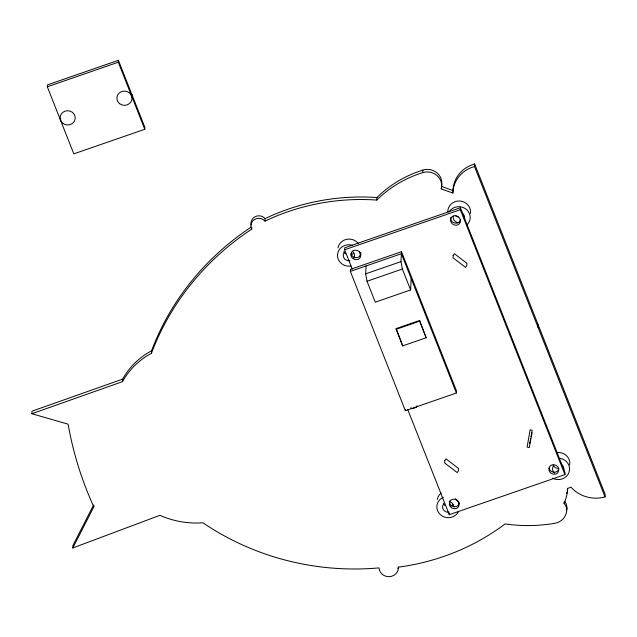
<?xml version="1.0" encoding="UTF-8"?>
<svg xmlns="http://www.w3.org/2000/svg" width="637" height="637" viewBox="0 0 637 637"><rect width="100%" height="100%" fill="white"/><g stroke="black" fill="none" stroke-linecap="round" stroke-linejoin="round"><path stroke-width="0.96" d="M360.797 252.618C361.728 259.02 351.497 259.355 351.162 253.223M450.773 217.472C449.611 223.412 459.572 225.745 460.392 219.407M449.547 501.016C448.384 506.956 458.345 509.289 459.173 502.951M47.321 86.783L47.425 84.896L118.386 60.324L144.878 127.392L144.774 129.287L73.812 153.851L47.321 86.783L118.283 62.219L118.386 60.324M564.645 501.446A9.993 9.42 3 0 1 566.85 507.633L566.723 510.165A14.683 13.839 3 0 1 554.731 523.319A152.028 143.309 3 0 1 505.093 523.94A221.668 208.96 3 0 1 398.451 567.137A9.722 9.165 3 0 1 389.207 576.676A9.722 9.165 3 0 1 379.039 567.893A258.128 243.326 3 0 1 202.98 522.81A85.907 80.979 3 0 1 159.887 515.325L72.801 547.979L93.814 506.861A376.101 354.522 3 0 1 68.111 424.17L31.85 413.724L31.985 411.191L122.646 379.119A74.218 69.959 3 0 1 151.566 350.78A273.034 257.372 3 0 1 251.034 227.202M60.571 120.321L60.666 118.426M72.801 547.979L72.929 545.455L93.496 505.205M93.814 506.861L93.902 505.173M131.533 95.757L131.628 93.862A7.572 7.142 3 0 1 132.074 95.677M31.85 413.724L122.519 381.643L122.646 379.119M122.519 381.643A74.218 69.959 3 0 1 151.431 353.312L151.566 350.78M151.431 353.312A273.034 257.372 3 0 1 251.719 229.185L251.806 227.497M251.719 229.185A7.963 7.509 3 0 1 254.474 219.51A7.963 7.509 3 0 1 264.984 221.111L265.119 218.587A213.554 201.3 3 0 1 376.921 197.542A113.075 106.594 3 0 1 422.833 170.095A14.42 13.592 3 0 1 437.229 173.073A14.42 13.592 3 0 1 441.433 186.402L441.298 188.926L452.851 193.051A30.273 28.538 3 0 1 474.517 166.528L474.653 164.004A30.273 28.538 3 0 0 452.979 190.527L452.851 193.051M352.285 269.148L344.633 249.768L344.736 247.777L460.408 207.734L565.043 472.646L564.939 474.629L449.268 514.68L407.704 409.456M350.35 271.394L350.454 269.379L401.501 251.703L456.514 390.983L456.411 393.005L405.363 410.682L350.35 271.394L401.398 253.725L456.411 393.005M411.215 278.584L410.618 289.946L375.289 302.177L367.031 281.259L365.654 273.846L366.068 265.955M264.984 221.111A213.554 201.3 3 0 1 376.786 200.066L376.921 197.542M396.158 329.321L396.198 328.565L419.656 320.443L426.153 337.761L402.695 345.875L396.158 329.321L419.616 321.199L419.656 320.443M410.618 289.946L402.353 269.029L400.984 261.616L401.501 251.703M402.695 345.875L396.198 328.565M405.363 410.682L405.435 409.328M376.786 200.066A113.075 106.594 3 0 1 422.697 172.619L422.833 170.095M564.939 474.629L460.304 209.724L460.408 207.734M449.268 514.68L449.34 513.35M538.034 327.338L538.169 324.814M566.723 510.165A9.993 9.42 3 0 0 564.095 503.517L564.183 501.829M564.095 503.517A50.618 47.711 3 0 0 567.718 488.34L571.031 487.194A32.081 30.242 3 0 0 605.015 496.9L605.15 494.376L474.653 164.004M529.713 443.344L530.605 438.686M530.955 436.831L532.206 430.309L530.103 429.784L527.133 447.07L529.228 447.604L532.078 432.714M459.954 222.6C462.55 217.161 453.472 212.479 451.004 218.252C448.408 223.691 457.485 228.372 459.954 222.6A5.685 5.359 3 0 1 453.241 216.469M558.776 468.466C558.116 474.071 549.436 473.132 549.15 467.805M416.956 405.705L416.287 407.338L412.426 408.675L410.865 407.815M344.633 249.768L460.304 209.724M365.654 273.846L400.984 261.616M367.031 281.259L402.353 269.029M441.433 186.402L452.979 190.527M474.517 166.528L605.015 496.9M419.616 321.199L426.153 337.761M118.283 62.219L144.774 129.287M251.193 224.941A7.963 7.509 3 0 1 255.453 216.54A7.963 7.509 3 0 1 265.119 218.587M398.38 566.994A9.722 9.165 3 0 1 397.87 568.523M566.85 507.633A14.683 13.839 3 0 1 566.715 509.194M567.615 488.412A50.618 47.711 3 0 1 567.233 490.992M566.986 492.274A50.618 47.711 3 0 1 566.699 493.548M422.697 172.619A14.42 13.592 3 0 1 437.101 175.597A14.42 13.592 3 0 1 441.298 188.926M447.787 211.707A11.362 10.71 3 0 1 460.049 201.029A11.362 10.71 3 0 1 470.353 213.546M337.952 247.944A11.362 10.71 3 0 1 346.608 239.329A11.362 10.71 3 0 1 358.408 243.621M437.293 499.44A11.362 10.71 3 0 1 441.107 493.102M557.407 452.533A11.362 10.71 3 0 1 569.693 465.042M458.202 216.986A5.685 5.359 3 0 1 455.527 215.816M448.974 212.033A11.362 10.71 3 0 1 465.297 208.602A11.362 10.71 3 0 1 467.614 224.256M462.462 213.276A5.685 5.359 3 0 1 464.453 218.308M353.535 253.215A5.685 5.359 3 0 1 351.146 254.816M345.541 253.892A5.685 5.359 3 0 1 343.837 251.623M350.947 266.011A11.362 10.71 3 0 1 337.53 254.569A11.362 10.71 3 0 1 352.635 245.38M359.499 251.782A11.362 10.71 3 0 1 360.184 256.4M352.476 251.352A5.685 5.359 3 0 1 353.798 258.144M349.904 260.74A5.685 5.359 3 0 1 344.474 252.029M452.883 504.711A5.685 5.359 3 0 1 450.486 506.311M444.881 505.388A5.685 5.359 3 0 1 443.599 503.963M458.536 511.471A11.362 10.71 3 0 1 440.223 514.545A11.362 10.71 3 0 1 443.336 497.25M455.431 498.739A11.362 10.71 3 0 1 458.847 503.278M449.244 512.236A5.685 5.359 3 0 1 443.822 503.525M449.141 501.685A5.685 5.359 3 0 1 453.878 506.956M557.55 468.482A5.685 5.359 3 0 1 553.163 465.042M560.074 458.329A11.362 10.71 3 0 1 568.897 472.535A11.362 10.71 3 0 1 552.574 478.164M554.572 472.996A5.685 5.359 3 0 1 553.808 465.448M561.81 464.771A5.685 5.359 3 0 1 563.793 469.803M351.059 253.94C349.896 259.88 359.857 262.213 360.685 255.875C361.848 249.935 351.887 247.602 351.059 253.94M449.443 502.999C448.281 508.947 458.242 511.272 459.07 504.942C460.233 498.994 450.271 496.669 449.443 502.999M549.054 468.521C547.884 474.461 557.845 476.794 558.673 470.456C559.835 464.516 549.874 462.183 549.054 468.521M453.162 255.413L453.042 257.81L465.551 267.381L466.778 265.701L466.905 263.304L454.388 253.725L453.162 255.413M444.785 460.575L444.658 462.98L457.167 472.55L458.393 470.87L458.521 468.466L446.011 458.895L444.785 460.575M119.613 103.688A7.572 7.142 3 0 0 131.907 99.436A7.572 7.142 3 0 0 121.786 91.505A7.572 7.142 3 0 0 119.613 103.688M62.848 123.347A7.572 7.142 3 0 0 75.134 119.087A7.572 7.142 3 0 0 65.014 111.156A7.572 7.142 3 0 0 62.848 123.347"/></g></svg>
